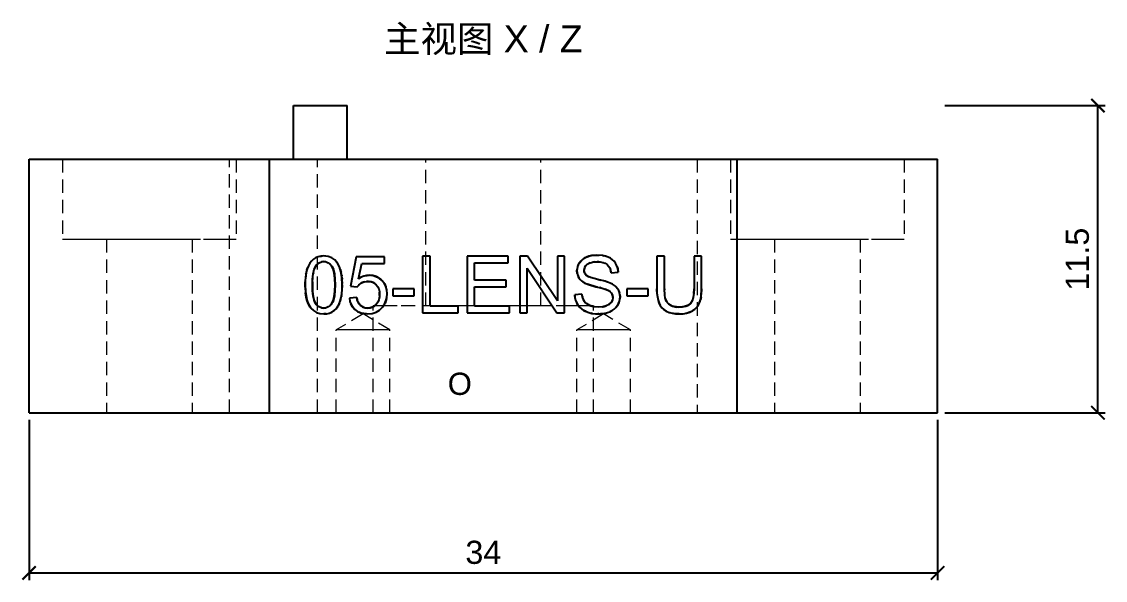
# Model space of a CAD drawing. Header units: millimetres. Extents: x 4 to 223, y 19 to 91.
# Drawn here: x 36.39 to 76.94, y 51.31 to 72.23 of the extents above; entities that cross this region are included whole.
import ezdxf
from ezdxf.enums import TextEntityAlignment as Align

# ---------------------------------------------------------------- set-up
doc = ezdxf.new("R2010")
doc.units = ezdxf.units.MM
doc.linetypes.add('WP_HIDDEN', pattern=[2.3, 1.5, -0.8])
for name, color, linetype, lineweight in [('ANNOTATIONS', 7, 'CONTINUOUS', 18), ('DIMENSIONS', 7, 'CONTINUOUS', 18), ('HIDDEN', 7, 'WP_HIDDEN', 13), ('VISIBLE', 7, 'CONTINUOUS', 25)]:
    doc.layers.add(name, color=color, linetype=linetype, lineweight=lineweight)
doc.styles.add('CJK', font='Arial Unicode.ttf')
doc.styles.add('OpenSansCondensed-Light', font='OpenSansCondensed-Light.ttf')
doc.dimstyles.new('EZDXF', dxfattribs={"dimtxt": 0.25, "dimasz": 0.175, "dimexe": 0.375, "dimexo": 0.125, "dimgap": 0.1, "dimtad": 1, "dimlfac": 100, "dimzin": 12, "dimdsep": 46, "dimtxsty": 'OpenSansCondensed-Light', "dimblk": 'ARCHTICK', "dimcen": 2.5, "dimazin": 3, "dimtfac": 0.5, "dimtmove": 2, "dimatfit": 3})

# ---------------------------------------------------------------- blocks, each defined once
blk = doc.blocks.new('_ARCHTICK')
at = {"color": 0, "linetype": 'BYBLOCK', "const_width": 0.15}
blk.add_lwpolyline([(-0.5, -0.5), (0.5, 0.5)], dxfattribs=at)

msp = doc.modelspace()

# ---------------------------------------------------------------- linework, layer by layer
at = {"layer": 'HIDDEN', "ltscale": 0.333333}
for p, q in [((36.66667, 67.08333), (44.16667, 67.08333)), ((37.91667, 67.08333), (37.91667, 64.08333)), ((44.16667, 67.08333), (61.66667, 67.08333)), ((47.46667, 67.08333), (44.16667, 67.08333)), ((44.16667, 57.58333), (44.16667, 67.08333)), ((44.41667, 67.08333), (44.41667, 64.08333)), ((46.56667, 67.08333), (48.56667, 67.08333)), ((47.46667, 57.58333), (47.46667, 67.08333)), ((51.51667, 61.58333), (51.51667, 67.08333)), ((55.81667, 61.58333), (55.81667, 67.08333)), ((61.66667, 67.08333), (70.66667, 67.08333)), ((61.66667, 67.08333), (61.66667, 57.58333)), ((62.91667, 67.08333), (62.91667, 64.08333)), ((69.41667, 67.08333), (69.41667, 64.08333)), ((39.56667, 64.08333), (39.56667, 57.58333)), ((42.76667, 64.08333), (42.76667, 57.58333)), ((64.56667, 64.08333), (64.56667, 57.58333)), ((67.76667, 64.08333), (67.76667, 57.58333)), ((49.16667, 61.2872), (48.16167, 60.68333)), ((50.17167, 60.68333), (49.16667, 61.2872)), ((49.54167, 57.58333), (49.54167, 61.58333)), ((58.16667, 61.2872), (57.16167, 60.68333)), ((57.79167, 57.58333), (57.79167, 61.58333)), ((59.17167, 60.68333), (58.16667, 61.2872)), ((48.16167, 57.58333), (48.16167, 60.68333)), ((50.17167, 57.58333), (50.17167, 60.68333)), ((57.16167, 57.58333), (57.16167, 60.68333)), ((59.17167, 57.58333), (59.17167, 60.68333)), ((36.66667, 57.58333), (44.16667, 57.58333)), ((47.46667, 57.58333), (44.16667, 57.58333)), ((44.16667, 57.58333), (61.66667, 57.58333)), ((61.66667, 57.58333), (70.66667, 57.58333))]:
    msp.add_line(p, q, dxfattribs=at)
for points in [[(37.91667, 67.08333), (37.99815, 67.08333), (38.23852, 67.08333), (38.62571, 67.08333), (39.14032, 67.08333), (39.75654, 67.08333), (40.44347, 67.08333), (41.16667, 67.08333), (41.88986, 67.08333), (42.57679, 67.08333), (43.19301, 67.08333), (43.70762, 67.08333), (44.09482, 67.08333), (44.33518, 67.08333), (44.41667, 67.08333)], [(55.81667, 67.08333), (55.76276, 67.08333), (55.60375, 67.08333), (55.3476, 67.08333), (55.00717, 67.08333), (54.59952, 67.08333), (54.14509, 67.08333), (53.66667, 67.08333), (53.18825, 67.08333), (52.73382, 67.08333), (52.32616, 67.08333), (51.98573, 67.08333), (51.72958, 67.08333), (51.57057, 67.08333), (51.51667, 67.08333)], [(62.91667, 67.08333), (62.99815, 67.08333), (63.23852, 67.08333), (63.62571, 67.08333), (64.14032, 67.08333), (64.75654, 67.08333), (65.44347, 67.08333), (66.16667, 67.08333), (66.88986, 67.08333), (67.57679, 67.08333), (68.19301, 67.08333), (68.70762, 67.08333), (69.09482, 67.08333), (69.33518, 67.08333), (69.41667, 67.08333)], [(37.91667, 64.08333), (37.99815, 64.08333), (38.23852, 64.08333), (38.62571, 64.08333), (39.14032, 64.08333), (39.75654, 64.08333), (40.44347, 64.08333), (41.16667, 64.08333), (41.88986, 64.08333), (42.57679, 64.08333), (43.19301, 64.08333), (43.70762, 64.08333), (44.09482, 64.08333), (44.33518, 64.08333), (44.41667, 64.08333)], [(39.56667, 64.08333), (39.60678, 64.08333), (39.72512, 64.08333), (39.91574, 64.08333), (40.16908, 64.08333), (40.47245, 64.08333), (40.81063, 64.08333), (41.16667, 64.08333), (41.5227, 64.08333), (41.86088, 64.08333), (42.16425, 64.08333), (42.4176, 64.08333), (42.60822, 64.08333), (42.72655, 64.08333), (42.76667, 64.08333)], [(62.91667, 64.08333), (62.99815, 64.08333), (63.23852, 64.08333), (63.62571, 64.08333), (64.14032, 64.08333), (64.75654, 64.08333), (65.44347, 64.08333), (66.16667, 64.08333), (66.88986, 64.08333), (67.57679, 64.08333), (68.19301, 64.08333), (68.70762, 64.08333), (69.09482, 64.08333), (69.33518, 64.08333), (69.41667, 64.08333)], [(64.56667, 64.08333), (64.60678, 64.08333), (64.72512, 64.08333), (64.91574, 64.08333), (65.16908, 64.08333), (65.47245, 64.08333), (65.81063, 64.08333), (66.16667, 64.08333), (66.5227, 64.08333), (66.86088, 64.08333), (67.16425, 64.08333), (67.4176, 64.08333), (67.60822, 64.08333), (67.72655, 64.08333), (67.76667, 64.08333)], [(47.17214, 63.17617), (47.23553, 63.26041), (47.30875, 63.33096)], [(47.30875, 63.33096), (47.42053, 63.40072), (47.55015, 63.44232)], [(47.60476, 63.45082), (47.62518, 63.45287)], [(47.65359, 63.45478), (47.69404, 63.45576)], [(47.69404, 63.45576), (47.74101, 63.45442)], [(47.74753, 63.45401), (47.77614, 63.45155)], [(47.77631, 63.45153), (47.89133, 63.42893), (47.99444, 63.38683)], [(47.99444, 63.38683), (48.06029, 63.34561)], [(48.07543, 63.33419), (48.1481, 63.26622)], [(57.34809, 63.30051), (57.45403, 63.37554)], [(57.47905, 63.38877), (57.52729, 63.41077)], [(57.99819, 63.48103), (58.13305, 63.46557)], [(58.16135, 63.46021), (58.33487, 63.40715)], [(58.33487, 63.40715), (58.37176, 63.39042)], [(58.40956, 63.37058), (58.52842, 63.28356)], [(58.53031, 63.28177), (58.61277, 63.18294)], [(47.03404, 62.80185), (47.06547, 62.93629)], [(47.09319, 63.01824), (47.16767, 63.16913)], [(47.36703, 63.02285), (47.33394, 62.93762), (47.30763, 62.83585)], [(47.61265, 63.23157), (47.51257, 63.19188), (47.42835, 63.11888)], [(47.97225, 63.09873), (47.8782, 63.18463), (47.82598, 63.21268), (47.77029, 63.23081)], [(48.20776, 63.18802), (48.28893, 63.02914)], [(48.28893, 63.02913), (48.31773, 62.94868)], [(57.1725, 62.96066), (57.18694, 63.03622), (57.21234, 63.10926)], [(57.44022, 62.91592), (57.44675, 62.85467), (57.46636, 62.79985)], [(57.49143, 63.07393), (57.4515, 62.99429)], [(57.55704, 63.14158), (57.49143, 63.07393)], [(57.63134, 63.18579), (57.55704, 63.14158)], [(57.74646, 63.22008), (57.65549, 63.19553)], [(57.92927, 63.23518), (57.82655, 63.23092)], [(58.30004, 63.13215), (58.23954, 63.17222), (58.16764, 63.20247), (58.08432, 63.2229), (57.9896, 63.23352)], [(58.4214, 62.95061), (58.37228, 63.05237), (58.30004, 63.13215)], [(58.61277, 63.18294), (58.67556, 63.05986)], [(58.67917, 63.05003), (58.68554, 63.03132)], [(58.69816, 62.9868), (58.70198, 62.97023)], [(47.00223, 62.48187), (47.02942, 62.77531)], [(47.2993, 62.79224), (47.2808, 62.6515), (47.27079, 62.49003)], [(48.34947, 62.83052), (48.36598, 62.73611)], [(48.3699, 62.70639), (48.37862, 62.61984)], [(48.38151, 62.57971), (48.38216, 62.56923)], [(48.38216, 62.56921), (48.38601, 62.48347)], [(49.07062, 62.64092), (49.1525, 62.68053), (49.23602, 62.70861)], [(49.29209, 62.49792), (49.21971, 62.48688)], [(49.38862, 62.49682), (49.37271, 62.49811)], [(49.40209, 62.73017), (49.44268, 62.72912)], [(49.81232, 62.59114), (49.87227, 62.53716)], [(57.21666, 62.68068), (57.17926, 62.79157)], [(57.34975, 62.51336), (57.29075, 62.56985), (57.24358, 62.63221)], [(57.38443, 62.48677), (57.35423, 62.5097)], [(57.63163, 62.66676), (57.76631, 62.62151), (57.94741, 62.57562)], [(58.06833, 62.54724), (58.28909, 62.4872)], [(58.31351, 62.47941), (58.41832, 62.43993)], [(47.0154, 62.07238), (47.00147, 62.28419)], [(48.37752, 62.1154), (48.36112, 61.97844)], [(48.38637, 62.27269), (48.37752, 62.11541)], [(48.38733, 62.42413), (48.38771, 62.36882)], [(48.99185, 62.35418), (48.94496, 62.29336)], [(49.07024, 62.42091), (49.01587, 62.37808)], [(49.78216, 62.09882), (49.76737, 62.17831), (49.74227, 62.25005), (49.70686, 62.31404), (49.66113, 62.37027)], [(50.02359, 62.29571), (50.05377, 62.17407), (50.06383, 62.04085)], [(57.56774, 62.39194), (57.47069, 62.43412)], [(58.02034, 62.2671), (57.93481, 62.2884)], [(58.23054, 62.20817), (58.07524, 62.25292)], [(58.31454, 62.1744), (58.26014, 62.19758)], [(58.37998, 62.13734), (58.36072, 62.14964)], [(58.41832, 62.43993), (58.50697, 62.39314), (58.58291, 62.34038)], [(58.42523, 62.10121), (58.42115, 62.10503)], [(58.48545, 62.0161), (58.45169, 62.07205)], [(58.59521, 62.33026), (58.69259, 62.22298)], [(58.69259, 62.22298), (58.75067, 62.10752)], [(58.76136, 62.07327), (58.77512, 62.00684)], [(60.17084, 61.98746), (60.16142, 62.12361)], [(60.44155, 62.179), (60.44637, 62.05937)], [(61.44591, 61.71085), (61.48129, 61.77352), (61.50947, 61.85035), (61.54423, 62.04649)], [(48.3108, 61.7644), (48.27837, 61.67975)], [(48.35347, 61.93349), (48.32324, 61.80428)], [(48.70951, 61.65479), (48.67327, 61.76036), (48.65328, 61.87687)], [(48.94506, 61.81603), (48.97419, 61.73335), (49.01333, 61.66304)], [(49.65605, 61.64033), (49.70885, 61.71005), (49.74805, 61.78945), (49.77365, 61.87852), (49.78566, 61.97726)], [(50.06383, 62.04085), (50.059, 61.9453), (50.04452, 61.85423)], [(57.15883, 61.70097), (57.12605, 61.78107), (57.10323, 61.86535)], [(57.16415, 61.69023), (57.1622, 61.69413)], [(57.35314, 62.02634), (57.36607, 61.94844)], [(57.37529, 61.91119), (57.38804, 61.87087)], [(57.3899, 61.86574), (57.39179, 61.86066)], [(57.39322, 61.85693), (57.39992, 61.84046)], [(57.49511, 61.70078), (57.51033, 61.68704)], [(57.51797, 61.68062), (57.52516, 61.67482)], [(57.52518, 61.67481), (57.53039, 61.67076)], [(57.54432, 61.66047), (57.65499, 61.59897)], [(58.37226, 61.63961), (58.37558, 61.642)], [(58.47112, 61.74891), (58.48342, 61.77337)], [(58.49419, 61.80084), (58.50974, 61.89719)], [(58.50731, 61.93712), (58.5028, 61.96341)], [(58.76931, 61.80449), (58.7414, 61.71138)], [(58.77722, 61.85321), (58.77158, 61.816)], [(60.22556, 61.72507), (60.19249, 61.84621), (60.17084, 61.98746)], [(60.45233, 61.99383), (60.47731, 61.85771)], [(60.53479, 61.7308), (60.5685, 61.6882)], [(60.58304, 61.67315), (60.66983, 61.6084)], [(61.7604, 61.70853), (61.72594, 61.6345), (61.68177, 61.56633), (61.62787, 61.50402), (61.56426, 61.44756)], [(61.79433, 61.82019), (61.77498, 61.75006)], [(61.8236, 62.00455), (61.81271, 61.91591)], [(47.2108, 61.50391), (47.18613, 61.53724)], [(47.69404, 61.28333), (47.54847, 61.29712), (47.4194, 61.33848), (47.30685, 61.40741), (47.2108, 61.50391)], [(47.41574, 61.63958), (47.50877, 61.55362), (47.56018, 61.52545), (47.61485, 61.50715)], [(47.77323, 61.50719), (47.82793, 61.52557), (47.87935, 61.55388), (47.97241, 61.64026)], [(47.81242, 61.29218), (47.77965, 61.28784)], [(48.01581, 61.36337), (47.91985, 61.31886), (47.81245, 61.29218)], [(48.17716, 61.50766), (48.08078, 61.40886)], [(48.92737, 61.39604), (48.86297, 61.44587)], [(49.22727, 61.51186), (49.33679, 61.49811)], [(49.33679, 61.28333), (49.29623, 61.28415)], [(49.89549, 61.54164), (49.78384, 61.42863), (49.65351, 61.34791), (49.50449, 61.29948), (49.33679, 61.28333)], [(57.79167, 61.58333), (57.68824, 61.58333), (57.38316, 61.58333), (56.89172, 61.58333), (56.23856, 61.58333), (55.45644, 61.58333), (54.58457, 61.58333), (53.66667, 61.58333), (52.74877, 61.58333), (51.8769, 61.58333), (51.09477, 61.58333), (50.44161, 61.58333), (49.95017, 61.58333), (49.64509, 61.58333), (49.54167, 61.58333)], [(55.81667, 61.58333), (55.76276, 61.58333), (55.60375, 61.58333), (55.3476, 61.58333), (55.00717, 61.58333), (54.59952, 61.58333), (54.14509, 61.58333), (53.66667, 61.58333), (53.18825, 61.58333), (52.73382, 61.58333), (52.32616, 61.58333), (51.98573, 61.58333), (51.72958, 61.58333), (51.57057, 61.58333), (51.51667, 61.58333)], [(57.27588, 61.5298), (57.2563, 61.55164)], [(57.40266, 61.42462), (57.34327, 61.46733)], [(57.71174, 61.30754), (57.60614, 61.333), (57.5106, 61.3675)], [(57.94759, 61.28391), (57.73479, 61.30341)], [(57.81692, 61.55016), (57.98151, 61.53584)], [(57.98151, 61.53584), (58.126, 61.54664)], [(58.05017, 61.28461), (57.99457, 61.28333)], [(58.14034, 61.54906), (58.15477, 61.55177)], [(58.17784, 61.55673), (58.18596, 61.55867)], [(58.20211, 61.30243), (58.2021, 61.30243)], [(58.26594, 61.58373), (58.36297, 61.63322)], [(58.40453, 61.36678), (58.30849, 61.32959)], [(58.54757, 61.45252), (58.46973, 61.40035)], [(60.36722, 61.49381), (60.28068, 61.60542)], [(60.42132, 61.44583), (60.37652, 61.48468)], [(60.64088, 61.33233), (60.51238, 61.38637)], [(60.71906, 61.31139), (60.65524, 61.32791)], [(60.74561, 61.57375), (60.75446, 61.57066)], [(60.89172, 61.54151), (60.97676, 61.53729)], [(61.23834, 61.30407), (61.12507, 61.28852), (61.00143, 61.28333)], [(61.49846, 61.40161), (61.425, 61.36219)], [(50.17167, 60.68333), (50.14647, 60.68333), (50.07214, 60.68333), (49.95241, 60.68333), (49.79327, 60.68333), (49.60272, 60.68333), (49.3903, 60.68333), (49.16667, 60.68333), (48.94303, 60.68333), (48.73061, 60.68333), (48.54006, 60.68333), (48.38093, 60.68333), (48.26119, 60.68333), (48.18686, 60.68333), (48.16167, 60.68333)], [(59.17167, 60.68333), (59.14647, 60.68333), (59.07214, 60.68333), (58.95241, 60.68333), (58.79327, 60.68333), (58.60272, 60.68333), (58.3903, 60.68333), (58.16667, 60.68333), (57.94303, 60.68333), (57.73061, 60.68333), (57.54006, 60.68333), (57.38093, 60.68333), (57.26119, 60.68333), (57.18686, 60.68333), (57.16167, 60.68333)], [(39.56667, 57.58333), (39.60678, 57.58333), (39.72512, 57.58333), (39.91574, 57.58333), (40.16908, 57.58333), (40.47245, 57.58333), (40.81063, 57.58333), (41.16667, 57.58333), (41.5227, 57.58333), (41.86088, 57.58333), (42.16425, 57.58333), (42.4176, 57.58333), (42.60822, 57.58333), (42.72655, 57.58333), (42.76667, 57.58333)], [(50.17167, 57.58333), (50.14647, 57.58333), (50.07214, 57.58333), (49.95241, 57.58333), (49.79327, 57.58333), (49.60272, 57.58333), (49.3903, 57.58333), (49.16667, 57.58333), (48.94303, 57.58333), (48.73061, 57.58333), (48.54006, 57.58333), (48.38093, 57.58333), (48.26119, 57.58333), (48.18686, 57.58333), (48.16167, 57.58333)], [(57.79167, 57.58333), (57.68824, 57.58333), (57.38316, 57.58333), (56.89172, 57.58333), (56.23856, 57.58333), (55.45644, 57.58333), (54.58457, 57.58333), (53.66667, 57.58333), (52.74877, 57.58333), (51.8769, 57.58333), (51.09477, 57.58333), (50.44161, 57.58333), (49.95017, 57.58333), (49.64509, 57.58333), (49.54167, 57.58333)], [(59.17167, 57.58333), (59.14647, 57.58333), (59.07214, 57.58333), (58.95241, 57.58333), (58.79327, 57.58333), (58.60272, 57.58333), (58.3903, 57.58333), (58.16667, 57.58333), (57.94303, 57.58333), (57.73061, 57.58333), (57.54006, 57.58333), (57.38093, 57.58333), (57.26119, 57.58333), (57.18686, 57.58333), (57.16167, 57.58333)], [(64.56667, 57.58333), (64.60678, 57.58333), (64.72512, 57.58333), (64.91574, 57.58333), (65.16908, 57.58333), (65.47245, 57.58333), (65.81063, 57.58333), (66.16667, 57.58333), (66.5227, 57.58333), (66.86088, 57.58333), (67.16425, 57.58333), (67.4176, 57.58333), (67.60822, 57.58333), (67.72655, 57.58333), (67.76667, 57.58333)]]:
    msp.add_lwpolyline(points, dxfattribs=at)
at = {"layer": 'VISIBLE'}
for p, q in [((46.56667, 67.08333), (46.56667, 69.08333)), ((46.56667, 69.08333), (48.56667, 69.08333)), ((48.56667, 67.08333), (48.56667, 69.08333)), ((36.66667, 67.08333), (45.66667, 67.08333)), ((36.66667, 57.58333), (36.66667, 67.08333)), ((45.66667, 67.08333), (63.16667, 67.08333)), ((45.66667, 57.58333), (45.66667, 67.08333)), ((63.16667, 67.08333), (70.66667, 67.08333)), ((63.16667, 57.58333), (63.16667, 67.08333)), ((70.66667, 57.58333), (70.66667, 67.08333)), ((48.90578, 63.41803), (48.69971, 62.32529)), ((49.9637, 63.41803), (48.90578, 63.41803)), ((49.9637, 63.16843), (49.9637, 63.41803)), ((51.67175, 63.44705), (51.39022, 63.44705)), ((51.39022, 63.44705), (51.39022, 61.31961)), ((51.67175, 61.57067), (51.67175, 63.44705)), ((54.59879, 63.44705), (53.06053, 63.44705)), ((53.06053, 63.44705), (53.06053, 61.31961)), ((54.59879, 63.196), (54.59879, 63.44705)), ((55.32293, 63.44705), (55.03415, 63.44705)), ((55.03415, 63.44705), (55.03415, 61.31961)), ((56.44035, 61.77674), (55.32293, 63.44705)), ((56.71027, 63.44705), (56.44035, 63.44705)), ((56.44035, 63.44705), (56.44035, 61.77674)), ((56.71027, 61.31961), (56.71027, 63.44705)), ((60.44127, 63.44705), (60.15974, 63.44705)), ((60.15974, 63.44705), (60.15974, 62.2179)), ((60.44127, 62.21935), (60.44127, 63.44705)), ((61.83296, 63.44705), (61.55143, 63.44705)), ((61.55143, 63.44705), (61.55143, 62.21935)), ((61.83296, 62.2179), (61.83296, 63.44705)), ((49.00011, 62.59666), (49.11475, 63.16843)), ((49.11475, 63.16843), (49.9637, 63.16843)), ((53.34206, 62.54442), (53.34206, 63.196)), ((53.34206, 63.196), (54.59879, 63.196)), ((55.30407, 61.31961), (55.30407, 62.99138)), ((55.30407, 62.99138), (56.42148, 61.31961)), ((54.51898, 62.54442), (53.34206, 62.54442)), ((54.51898, 62.29481), (54.51898, 62.54442)), ((58.44734, 62.8274), (58.71726, 62.84771)), ((48.69971, 62.32529), (48.94496, 62.29336)), ((51.07966, 62.2208), (50.27715, 62.2208)), ((50.27715, 62.2208), (50.27715, 61.95814)), ((51.07966, 61.95814), (51.07966, 62.2208)), ((53.34206, 61.57067), (53.34206, 62.29481)), ((53.34206, 62.29481), (54.51898, 62.29481)), ((59.83322, 62.2208), (59.03072, 62.2208)), ((59.03072, 62.2208), (59.03072, 61.95814)), ((59.83322, 61.95814), (59.83322, 62.2208)), ((48.92755, 61.90009), (48.65328, 61.87687)), ((50.27715, 61.95814), (51.07966, 61.95814)), ((57.35314, 62.02634), (57.08758, 62.00312)), ((59.03072, 61.95814), (59.83322, 61.95814)), ((51.39022, 61.31961), (52.7195, 61.31961)), ((52.7195, 61.57067), (51.67175, 61.57067)), ((52.7195, 61.31961), (52.7195, 61.57067)), ((53.06053, 61.31961), (54.64813, 61.31961)), ((54.64813, 61.57067), (53.34206, 61.57067)), ((54.64813, 61.31961), (54.64813, 61.57067)), ((55.03415, 61.31961), (55.30407, 61.31961)), ((56.42148, 61.31961), (56.71027, 61.31961)), ((36.66667, 57.58333), (45.66667, 57.58333)), ((45.66667, 57.58333), (63.16667, 57.58333)), ((63.16667, 57.58333), (70.66667, 57.58333))]:
    msp.add_line(p, q, dxfattribs=at)
for points in [[(47.30875, 63.33096), (47.23618, 63.26115), (47.17355, 63.17836), (47.12086, 63.08313), (47.07801, 62.97614)], [(47.69404, 63.45576), (47.58414, 63.44814), (47.48285, 63.42496), (47.39087, 63.3859), (47.30875, 63.33096)], [(47.55015, 63.44232), (47.60476, 63.45082)], [(47.62518, 63.45287), (47.65359, 63.45478)], [(47.99444, 63.38683), (47.85422, 63.43865), (47.69404, 63.45576)], [(47.74101, 63.45442), (47.74753, 63.45401)], [(47.77614, 63.45155), (47.77631, 63.45153)], [(48.20776, 63.18802), (48.11247, 63.30255), (47.99444, 63.38683)], [(48.06029, 63.34561), (48.07543, 63.33419)], [(48.1481, 63.26622), (48.20776, 63.18802)], [(57.52729, 63.41077), (57.44527, 63.37058), (57.37322, 63.32173), (57.31147, 63.26423), (57.26027, 63.19818)], [(57.26027, 63.19818), (57.34809, 63.30051)], [(57.45403, 63.37554), (57.47905, 63.38877)], [(57.91766, 63.48333), (57.71352, 63.46535), (57.61807, 63.44268), (57.52729, 63.41077)], [(57.52729, 63.41077), (57.61753, 63.44252), (57.71268, 63.46519), (57.91766, 63.48333)], [(58.33487, 63.40715), (58.24005, 63.44077), (58.13869, 63.46457), (57.91766, 63.48333)], [(57.91766, 63.48333), (57.99819, 63.48103)], [(58.13305, 63.46557), (58.16135, 63.46021)], [(58.61277, 63.18294), (58.55875, 63.25268), (58.49425, 63.31335), (58.41951, 63.36485), (58.33487, 63.40715)], [(58.37176, 63.39042), (58.40956, 63.37058)], [(58.52842, 63.28356), (58.53031, 63.28177)], [(47.07801, 62.97614), (47.04276, 62.84598), (47.01863, 62.70011), (47.00479, 62.54045), (47.00037, 62.36882)], [(47.06547, 62.93629), (47.07801, 62.97614)], [(47.07801, 62.97614), (47.09319, 63.01824)], [(47.16767, 63.16913), (47.17214, 63.17617)], [(47.26884, 62.36882), (47.27561, 62.58698), (47.29804, 62.78491), (47.33963, 62.95485), (47.3687, 63.02634), (47.4038, 63.08716)], [(47.4038, 63.08716), (47.36703, 63.02285)], [(47.4038, 63.08716), (47.46173, 63.15355), (47.52918, 63.20136), (47.60583, 63.23004), (47.69114, 63.23953)], [(47.42835, 63.11888), (47.4038, 63.08716)], [(47.69114, 63.23953), (47.61265, 63.23157)], [(47.77029, 63.23081), (47.69114, 63.23953)], [(47.69114, 63.23953), (47.77912, 63.22866), (47.8597, 63.19592), (47.9323, 63.14167), (47.99661, 63.06684)], [(47.99661, 63.06684), (47.97225, 63.09873)], [(48.11924, 62.36882), (48.11158, 62.60945), (48.08858, 62.80599), (48.05026, 62.95846), (47.99661, 63.06684)], [(47.99661, 63.06684), (48.02876, 63.01112), (48.05529, 62.94364), (48.09302, 62.77928), (48.11319, 62.58476), (48.11924, 62.36882)], [(48.33982, 62.87166), (48.28325, 63.04306), (48.20776, 63.18802)], [(48.28893, 63.02914), (48.28893, 63.02913)], [(48.31773, 62.94868), (48.33982, 62.87166)], [(48.38771, 62.36882), (48.37633, 62.6464), (48.33982, 62.87166)], [(48.33982, 62.87166), (48.34947, 62.83052)], [(57.26027, 63.19818), (57.22035, 63.12701), (57.19174, 63.05301), (57.17456, 62.97631), (57.16884, 62.89705)], [(57.16884, 62.89705), (57.1725, 62.96066)], [(57.16884, 62.89705), (57.18749, 62.75768), (57.24358, 62.63221)], [(57.17926, 62.79157), (57.16884, 62.89705)], [(57.21234, 63.10926), (57.26027, 63.19818)], [(57.44022, 62.91592), (57.44754, 62.97965), (57.46956, 63.03863), (57.50616, 63.09264), (57.55704, 63.14158)], [(57.4515, 62.99429), (57.44022, 62.91592)], [(57.52293, 62.72726), (57.48676, 62.76679), (57.46088, 62.81147), (57.44537, 62.86122), (57.44022, 62.91592)], [(57.49143, 63.07393), (57.49143, 63.07393)], [(57.55704, 63.14158), (57.62603, 63.18341), (57.71197, 63.21264), (57.81354, 63.22968), (57.92927, 63.23518)], [(57.65549, 63.19553), (57.63134, 63.18579)], [(57.82655, 63.23092), (57.74646, 63.22008)], [(57.92927, 63.23518), (58.04181, 63.22905), (58.14187, 63.21017), (58.22827, 63.17798), (58.30004, 63.13215)], [(57.9896, 63.23352), (57.92927, 63.23518)], [(58.30004, 63.13215), (58.3567, 63.07397), (58.40012, 63.00343), (58.43026, 62.92102), (58.44734, 62.8274)], [(58.44734, 62.8274), (58.4214, 62.95061)], [(58.71726, 62.84771), (58.70806, 62.93855), (58.6876, 63.02484), (58.65582, 63.10637), (58.61277, 63.18294)], [(58.67556, 63.05986), (58.67917, 63.05003)], [(58.68554, 63.03132), (58.69816, 62.9868)], [(58.70198, 62.97023), (58.71726, 62.84771)], [(47.00037, 62.36882), (47.00223, 62.48187)], [(47.02942, 62.77531), (47.03404, 62.80185)], [(47.27079, 62.49003), (47.26884, 62.36882)], [(47.30763, 62.83585), (47.2993, 62.79224)], [(48.36598, 62.73611), (48.3699, 62.70639)], [(48.37862, 62.61984), (48.38151, 62.57971)], [(48.38216, 62.56923), (48.38216, 62.56921)], [(48.38601, 62.48347), (48.38733, 62.42413)], [(49.40209, 62.73017), (49.29759, 62.72175), (49.19551, 62.6965), (49.09625, 62.65465), (49.00011, 62.59666)], [(49.00011, 62.59666), (49.07062, 62.64092)], [(49.1046, 62.44211), (49.21247, 62.48513), (49.33243, 62.49943)], [(49.21971, 62.48688), (49.1046, 62.44211)], [(49.23602, 62.70861), (49.31829, 62.72478), (49.40209, 62.73017)], [(49.33243, 62.49943), (49.29209, 62.49792)], [(49.33243, 62.49943), (49.4284, 62.49149), (49.51555, 62.46739), (49.59327, 62.42694), (49.66113, 62.37027)], [(49.37271, 62.49811), (49.33243, 62.49943)], [(49.66113, 62.37027), (49.60371, 62.41973), (49.53916, 62.45731), (49.46746, 62.483), (49.38862, 62.49682)], [(49.87227, 62.53716), (49.77129, 62.62144), (49.65861, 62.68205), (49.53512, 62.71826), (49.40209, 62.73017)], [(49.44268, 62.72912), (49.5449, 62.71636), (49.64058, 62.68911), (49.72972, 62.64737), (49.81232, 62.59114)], [(50.06383, 62.04085), (50.05221, 62.18355), (50.01661, 62.31485), (49.95649, 62.43313), (49.87227, 62.53716)], [(49.87227, 62.53716), (49.96198, 62.42452), (50.02359, 62.29571)], [(57.24358, 62.63221), (57.21666, 62.68068)], [(57.24358, 62.63221), (57.28608, 62.57515), (57.33825, 62.5231), (57.47069, 62.43412)], [(57.35423, 62.5097), (57.34975, 62.51336)], [(57.47069, 62.43412), (57.38443, 62.48677)], [(57.46636, 62.79985), (57.52293, 62.72726)], [(57.94741, 62.57562), (57.67953, 62.64888), (57.58479, 62.68759), (57.52293, 62.72726)], [(57.52293, 62.72726), (57.56655, 62.69716), (57.63163, 62.66676)], [(58.41832, 62.43993), (58.22685, 62.5057), (57.94741, 62.57562)], [(57.94741, 62.57562), (58.06833, 62.54724)], [(58.28909, 62.4872), (58.31351, 62.47941)], [(47.00037, 62.36882), (47.01101, 62.11618), (47.04619, 61.88218), (47.07463, 61.77454), (47.11119, 61.67471), (47.15645, 61.58405), (47.2108, 61.50391)], [(47.00147, 62.28419), (47.00037, 62.36882)], [(47.18613, 61.53724), (47.12561, 61.64273), (47.07698, 61.76709), (47.04024, 61.9103), (47.0154, 62.07238)], [(47.26884, 62.36882), (47.27651, 62.12879), (47.2995, 61.93256), (47.33782, 61.78014), (47.39147, 61.67153)], [(47.39147, 61.67153), (47.35935, 61.72736), (47.33282, 61.79485), (47.2951, 61.95906), (47.2749, 62.15326), (47.26884, 62.36882)], [(47.99661, 61.67225), (48.05026, 61.78109), (48.08858, 61.93347), (48.11158, 62.12938), (48.11924, 62.36882)], [(48.11924, 62.36882), (48.11317, 62.15364), (48.09296, 61.95975), (48.05522, 61.79571), (48.02871, 61.72819), (47.99661, 61.67225)], [(48.3108, 61.7644), (48.34569, 61.89423), (48.3696, 62.03947), (48.38332, 62.19824), (48.38771, 62.36882)], [(48.37752, 62.11541), (48.37752, 62.1154)], [(48.38771, 62.36882), (48.38637, 62.27269)], [(48.94496, 62.29336), (49.01397, 62.37633), (49.1046, 62.44211)], [(49.01587, 62.37808), (48.99185, 62.35418)], [(49.1046, 62.44211), (49.07024, 62.42091)], [(49.66113, 62.37027), (49.71646, 62.29913), (49.75575, 62.21619), (49.77903, 62.12208), (49.78665, 62.01763)], [(49.78665, 62.01763), (49.78216, 62.09882)], [(57.47069, 62.43412), (57.63847, 62.36769), (57.88138, 62.30134)], [(57.88138, 62.30134), (57.56774, 62.39194)], [(57.88138, 62.30134), (58.11588, 62.24206), (58.26014, 62.19758)], [(57.93481, 62.2884), (57.88138, 62.30134)], [(58.07524, 62.25292), (58.02034, 62.2671)], [(58.26014, 62.19758), (58.23054, 62.20817)], [(58.26014, 62.19758), (58.37426, 62.14114), (58.45169, 62.07205)], [(58.36072, 62.14964), (58.31454, 62.1744)], [(58.42115, 62.10503), (58.37998, 62.13734)], [(58.69259, 62.22298), (58.64169, 62.28638), (58.57874, 62.34369), (58.50412, 62.39486), (58.41832, 62.43993)], [(58.45169, 62.07205), (58.42523, 62.10121)], [(58.45169, 62.07205), (58.49524, 61.99092), (58.50974, 61.89719)], [(58.58291, 62.34038), (58.59521, 62.33026)], [(58.78111, 61.9204), (58.77562, 62.00321), (58.75907, 62.08138), (58.73138, 62.15469), (58.69259, 62.22298)], [(58.75067, 62.10752), (58.76136, 62.07327)], [(60.15974, 62.2179), (60.16441, 62.06402), (60.17898, 61.92269), (60.20427, 61.79562), (60.24101, 61.68459)], [(60.16142, 62.12361), (60.15974, 62.2179)], [(60.49279, 61.81084), (60.46958, 61.88855), (60.45353, 61.9836), (60.44127, 62.21935)], [(60.44127, 62.21935), (60.44155, 62.179)], [(60.44637, 62.05937), (60.45233, 61.99383)], [(61.55143, 62.21935), (61.54433, 62.04754), (61.5214, 61.89641), (61.48032, 61.77141), (61.41937, 61.67806)], [(61.54423, 62.04649), (61.55143, 62.21935)], [(61.7604, 61.70853), (61.7931, 61.81505), (61.81569, 61.93643), (61.83296, 62.2179)], [(61.83296, 62.2179), (61.8236, 62.00455)], [(47.39147, 61.67153), (47.41574, 61.63958)], [(47.69404, 61.49811), (47.60726, 61.50905), (47.52757, 61.54195), (47.45554, 61.59644), (47.39147, 61.67153)], [(47.99661, 61.67225), (47.93255, 61.59686), (47.86053, 61.54215), (47.78084, 61.5091), (47.69404, 61.49811)], [(47.97241, 61.64026), (47.99661, 61.67225)], [(48.08078, 61.40886), (48.15329, 61.47897), (48.21579, 61.56199), (48.26825, 61.65736), (48.3108, 61.7644)], [(48.27837, 61.67975), (48.23185, 61.58809), (48.17716, 61.50766)], [(48.32324, 61.80428), (48.3108, 61.7644)], [(48.36112, 61.97844), (48.35347, 61.93349)], [(48.65328, 61.87687), (48.67581, 61.75061), (48.71823, 61.63598), (48.78074, 61.53413), (48.86297, 61.44587)], [(48.86297, 61.44587), (48.77452, 61.54244), (48.70951, 61.65479)], [(49.06904, 61.59897), (49.01808, 61.65628), (48.97757, 61.72593), (48.94747, 61.80741), (48.92755, 61.90009)], [(48.92755, 61.90009), (48.94506, 61.81603)], [(49.01333, 61.66304), (49.06904, 61.59897)], [(49.78665, 62.01763), (49.77872, 61.90739), (49.7545, 61.80722), (49.71362, 61.71797), (49.65605, 61.64033)], [(49.78566, 61.97726), (49.78665, 62.01763)], [(49.89549, 61.54164), (49.96932, 61.65209), (50.0221, 61.7727), (50.05351, 61.90264), (50.06383, 62.04085)], [(50.04452, 61.85423), (50.02107, 61.76966), (49.98841, 61.68937), (49.94655, 61.61337), (49.89549, 61.54164)], [(57.08758, 62.00312), (57.09699, 61.89967), (57.11957, 61.80124), (57.1554, 61.70818), (57.2044, 61.62073)], [(57.10323, 61.86535), (57.08758, 62.00312)], [(57.1622, 61.69413), (57.15883, 61.70097)], [(57.2044, 61.62073), (57.16415, 61.69023)], [(57.44094, 61.7644), (57.38431, 61.88169), (57.35314, 62.02634)], [(57.36607, 61.94844), (57.37529, 61.91119)], [(57.38804, 61.87087), (57.3899, 61.86574)], [(57.39179, 61.86066), (57.39322, 61.85693)], [(57.39992, 61.84046), (57.44094, 61.7644)], [(57.65499, 61.59897), (57.52941, 61.67151), (57.48043, 61.71542), (57.44094, 61.7644)], [(57.44094, 61.7644), (57.49511, 61.70078)], [(57.51033, 61.68704), (57.51797, 61.68062)], [(57.52516, 61.67482), (57.52518, 61.67481)], [(57.53039, 61.67076), (57.54432, 61.66047)], [(58.44952, 61.71506), (58.37321, 61.64029), (58.26594, 61.58373)], [(58.37558, 61.642), (58.44952, 61.71506)], [(58.50974, 61.89719), (58.49467, 61.80228), (58.44952, 61.71506)], [(58.44952, 61.71506), (58.47112, 61.74891)], [(58.48342, 61.77337), (58.49419, 61.80084)], [(58.5028, 61.96341), (58.48545, 62.0161)], [(58.50974, 61.89719), (58.50731, 61.93712)], [(58.68388, 61.60042), (58.7263, 61.67649), (58.75674, 61.75528), (58.77502, 61.83665), (58.78111, 61.9204)], [(58.7414, 61.71138), (58.68388, 61.60042)], [(58.77158, 61.816), (58.76931, 61.80449)], [(58.77512, 62.00684), (58.78111, 61.9204)], [(58.78111, 61.9204), (58.77722, 61.85321)], [(60.17084, 61.98746), (60.17084, 61.98746)], [(60.24101, 61.68459), (60.22556, 61.72507)], [(60.24101, 61.68459), (60.2884, 61.59283), (60.3496, 61.51231), (60.42441, 61.44342), (60.51238, 61.38637)], [(60.28068, 61.60542), (60.24101, 61.68459)], [(60.47731, 61.85771), (60.49279, 61.81084)], [(60.66983, 61.6084), (60.61179, 61.64764), (60.56285, 61.69452), (60.52316, 61.74896), (60.49279, 61.81084)], [(60.49279, 61.81084), (60.53479, 61.7308)], [(60.5685, 61.6882), (60.58304, 61.67315)], [(61.41937, 61.67806), (61.33938, 61.61481), (61.23733, 61.57081), (61.11556, 61.5454), (60.97676, 61.53729)], [(60.97676, 61.53729), (61.12088, 61.54609), (61.24269, 61.57248), (61.34219, 61.61647), (61.41937, 61.67806)], [(61.41937, 61.67806), (61.44591, 61.71085)], [(61.49846, 61.40161), (61.58523, 61.46462), (61.65813, 61.53688), (61.71663, 61.61828), (61.7604, 61.70853)], [(61.77498, 61.75006), (61.7604, 61.70853)], [(61.81271, 61.91591), (61.79433, 61.82019)], [(47.2108, 61.50391), (47.30709, 61.40722), (47.42081, 61.33784), (47.55052, 61.29671), (47.69404, 61.28333)], [(47.61485, 61.50715), (47.69404, 61.49811)], [(47.69404, 61.49811), (47.77323, 61.50719)], [(47.69404, 61.28333), (47.80454, 61.29099), (47.90628, 61.3143), (47.99855, 61.35359), (48.08078, 61.40886)], [(47.77965, 61.28784), (47.69404, 61.28333)], [(47.81245, 61.29218), (47.81242, 61.29218)], [(48.08078, 61.40886), (48.01581, 61.36337)], [(48.86297, 61.44587), (48.96255, 61.37411), (49.07548, 61.32319), (49.20068, 61.29313), (49.33679, 61.28333)], [(49.29623, 61.28415), (49.1924, 61.29443), (49.09632, 61.3165), (49.00797, 61.35037), (48.92737, 61.39604)], [(49.33679, 61.49811), (49.26148, 61.50438), (49.19161, 61.52328), (49.12741, 61.55484), (49.06904, 61.59897)], [(49.06904, 61.59897), (49.14361, 61.54538), (49.22727, 61.51186)], [(49.65605, 61.64033), (49.58739, 61.5783), (49.51105, 61.53372), (49.42735, 61.50697), (49.33679, 61.49811)], [(49.33679, 61.49811), (49.42748, 61.507), (49.51093, 61.53366), (49.58712, 61.57811), (49.65605, 61.64033)], [(49.33679, 61.28333), (49.50185, 61.29894), (49.65183, 61.34714), (49.78372, 61.42854), (49.89549, 61.54164)], [(57.2044, 61.62073), (57.26525, 61.54142), (57.33674, 61.47266), (57.41864, 61.41467), (57.5106, 61.3675)], [(57.2563, 61.55164), (57.2044, 61.62073)], [(57.34327, 61.46733), (57.27588, 61.5298)], [(57.5106, 61.3675), (57.40266, 61.42462)], [(57.5106, 61.3675), (57.61643, 61.32999), (57.7329, 61.30373), (57.85922, 61.28834), (57.99457, 61.28333)], [(57.98151, 61.53584), (57.80976, 61.55151), (57.65499, 61.59897)], [(57.65499, 61.59897), (57.81692, 61.55016)], [(57.73479, 61.30341), (57.71174, 61.30754)], [(57.99457, 61.28333), (57.94759, 61.28391)], [(58.26594, 61.58373), (58.1326, 61.54772), (57.98151, 61.53584)], [(57.99457, 61.28333), (58.10472, 61.28846), (58.20995, 61.30399), (58.30997, 61.33006), (58.40453, 61.36678)], [(58.2021, 61.30243), (58.05017, 61.28461)], [(58.126, 61.54664), (58.14034, 61.54906)], [(58.15477, 61.55177), (58.17784, 61.55673)], [(58.18596, 61.55867), (58.26594, 61.58373)], [(58.30849, 61.32959), (58.20211, 61.30243)], [(58.36297, 61.63322), (58.37226, 61.63961)], [(58.40453, 61.36678), (58.48975, 61.41234), (58.56493, 61.46649), (58.62972, 61.52922), (58.68388, 61.60042)], [(58.46973, 61.40035), (58.40453, 61.36678)], [(58.68388, 61.60042), (58.62245, 61.52118), (58.54757, 61.45252)], [(60.37652, 61.48468), (60.36722, 61.49381)], [(60.51238, 61.38637), (60.42132, 61.44583)], [(60.51238, 61.38637), (60.61681, 61.34038), (60.73385, 61.30823), (60.86243, 61.28943), (61.00143, 61.28333)], [(60.65524, 61.32791), (60.64088, 61.33233)], [(60.97676, 61.53729), (60.81017, 61.55487), (60.7366, 61.57709), (60.66983, 61.6084)], [(60.66983, 61.6084), (60.74561, 61.57375)], [(61.00143, 61.28333), (60.85284, 61.29035), (60.71906, 61.31139)], [(60.75446, 61.57066), (60.89172, 61.54151)], [(61.00143, 61.28333), (61.1439, 61.29031), (61.27511, 61.31187), (61.39372, 61.34879), (61.49846, 61.40161)], [(61.425, 61.36219), (61.33635, 61.32845), (61.23834, 61.30407)], [(61.56426, 61.44756), (61.49846, 61.40161)]]:
    msp.add_lwpolyline(points, dxfattribs=at)

# ---------------------------------------------------------------- texts
at = {"layer": 'ANNOTATIONS', "style": 'CJK'}
msp.add_text('主视图 X / Z', height=1, dxfattribs=at).set_placement((53.66667, 71.08333), align=Align.CENTER)
msp.add_text('O', height=0.83333, dxfattribs=at).set_placement((52.33333, 58.25))

# ---------------------------------------------------------------- dimensions: what is measured, and where the dimension line sits
at = {"layer": 'DIMENSIONS'}
msp.add_linear_dim(base=(76.66667, 57.58333), p1=(70.66667, 57.58333), p2=(70.66667, 69.08333), angle=90, dimstyle='EZDXF', override={"dimtxt": 0.866667, "dimasz": 0.5, "dimexe": 0.266667, "dimexo": 0.266667, "dimgap": 0.333333, "dimdec": 4, "dimlfac": 1, "dimzin": 8, "dimtxsty": 'CJK', "dimclrd": 7, "dimclre": 7, "dimclrt": 7}, dxfattribs=at).render()
msp.add_linear_dim(base=(36.66667, 51.58333), p1=(36.66667, 57.58333), p2=(70.66667, 57.58333), dimstyle='EZDXF', override={"dimtxt": 0.866667, "dimasz": 0.5, "dimexe": 0.266667, "dimexo": 0.266667, "dimgap": 0.333333, "dimdec": 4, "dimlfac": 1, "dimzin": 8, "dimtxsty": 'CJK', "dimclrd": 7, "dimclre": 7, "dimclrt": 7}, dxfattribs=at).render()

doc.saveas('drawing.dxf')
